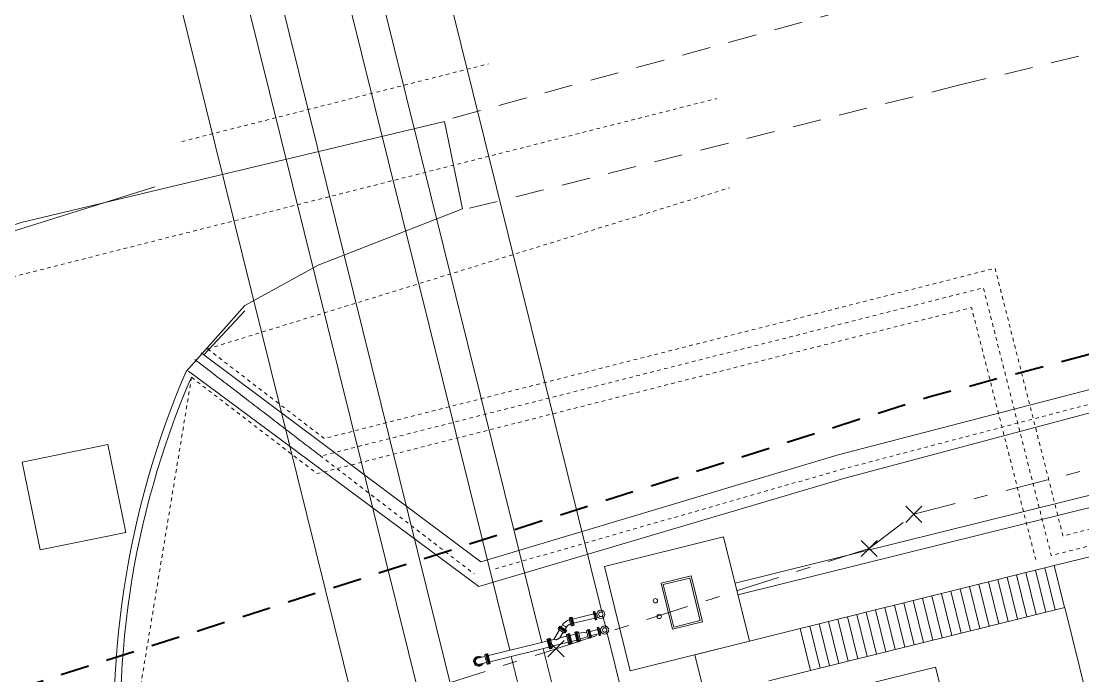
# Model space of a CAD drawing. Header units: metres. Extents: x -703672 to 3951284, y -4124475 to 4104628.
# Drawn here: x 327604.53 to 327634.12, y 4104406.22 to 4104424.47 of the extents above; entities that cross this region are included whole.
import ezdxf

# ---------------------------------------------------------------- set-up
doc = ezdxf.new("R2010")
doc.units = ezdxf.units.M
doc.header["$MEASUREMENT"] = 0
for name, pattern in [('DGN Style 2', [1.3283826688107345, 0.7970296012864407, -0.5313530675242938]), ('DGN Style 4', [0.014126028800000004, 0.007063014400000002, -0.003531507200000001, 0, -0.003531507200000001]), ('DGN Style 7', [2.6567653376214695, 1.195544401929661, -0.5313530675242938, 0.3985148006432204, -0.5313530675242938])]:
    doc.linetypes.add(name, pattern=pattern)
for name, color, linetype, lineweight in [('C-PROP-BASE', 2, 'CONLMT', 0), ('C-PROP-CONS(Alpha)', 7, 'DGN Style 2', 40), ('V-BLDG-OTLN', 7, 'Continuous', 0), ('V-ROAD-ASPH', 9, 'Continuous', 0), ('V-SITE-FENC', 251, 'FENCE', 0), ('V-SITE-STRC', 253, 'Continuous', 0), ('V-TOPO-BKLN', 7, 'DGN Style 4', 0)]:
    doc.layers.add(name, color=color, linetype=linetype, lineweight=lineweight)
doc.linetypes.add('CONLMT', pattern='A,0.10417,-0.00902625,[2,dgnlstyle-tsaec.shx,S=4.133597883597883e-05,R=0,X=0,Y=0],-0.00902625', length=0.1222225)
doc.linetypes.add('FENCE', pattern='A,0.1,-0.01302,[7,dgnlstyle-tsaec.shx,S=0.0001240079365079365,R=0,X=0,Y=0],-0.01302', length=0.12604)

# ---------------------------------------------------------------- blocks, each defined once
blk = doc.blocks.new('TFVISBL_23')
at = {"layer": 'V-SITE-STRC', "linetype": 'ByBlock'}
blk.add_line((36.05960366525687, 1.200000000186265), (2.328306436538696e-10, 1.200000000186265), dxfattribs=at)
blk = doc.blocks.new('Stair_1')
at = {"color": 0, "lineweight": -2}
for p, q in [((0.2741200000000024, 1.200000000000055), (1.945900190662542e-06, 1.200000000000055)), ((1.35412, 1.200000000000047), (1.624120000000001, 1.200000000000047)), ((1.624120000000001, 1.200000000000044), (1.894120000000002, 1.200000000000047)), ((1.894120000000002, 1.200000000000044), (2.164120000000002, 1.200000000000044)), ((2.164120000000002, 1.200000000000044), (2.434120000000002, 1.200000000000044)), ((2.434120000000002, 1.200000000000036), (2.704120000000001, 1.200000000000036)), ((2.704120000000002, 1.200000000000036), (2.974120000000002, 1.200000000000036)), ((2.974120000000002, 1.200000000000033), (3.244120000000002, 1.200000000000033)), ((3.514120000000001, 1.200000000000029), (3.784120000000002, 1.200000000000029)), ((3.784120000000002, 1.200000000000029), (4.054119999999999, 1.200000000000029)), ((5.944120000000003, 1.200000000000011), (6.214119999999984, 1.200000000000011)), ((6.214120000000003, 1.091393642127514e-14), (6.214120000000003, 1.200000000000011)), ((6.754120000000003, 1.200000000000004), (7.024119999999979, 1.200000000000004)), ((7.024120000000003, 3.637978807091713e-15), (7.024120000000003, 1.200000000000004))]:
    blk.add_line(p, q, dxfattribs=at)
at = {"color": 0, "lineweight": -2, "flags": 128}
for points in [[(0.54412, 5.45696821063757e-14), (0.54412, 5.45696821063757e-14), (0.54412, 1.200000000000055), (0.2741200000000024, 1.200000000000055)], [(0.2741200000000024, 5.45696821063757e-14), (0.2741200000000024, 5.45696821063757e-14), (0.2741200000000024, 1.200000000000055)], [(0.8141200000000012, 5.45696821063757e-14), (0.8141200000000012, 5.45696821063757e-14), (0.8141200000000012, 1.200000000000051), (0.54412, 1.200000000000051)], [(1.084120000000001, 5.093170329928398e-14), (1.084120000000001, 5.093170329928398e-14), (1.084120000000001, 1.200000000000051), (0.8141200000000012, 1.200000000000051)], [(1.35412, 5.093170329928398e-14), (1.35412, 5.093170329928398e-14), (1.35412, 1.200000000000047), (1.084120000000001, 1.200000000000047)], [(1.624120000000001, 4.729372449219227e-14), (1.624120000000001, 4.729372449219227e-14), (1.624120000000001, 1.200000000000047)], [(1.894120000000002, 4.365574568510056e-14), (1.894120000000002, 4.365574568510056e-14), (1.894120000000002, 1.200000000000047)], [(2.164120000000002, 4.365574568510056e-14), (2.164120000000002, 4.365574568510056e-14), (2.164120000000002, 1.200000000000044)], [(2.434120000000002, 4.001776687800885e-14), (2.434120000000002, 4.001776687800885e-14), (2.434120000000002, 1.200000000000044)], [(2.704120000000001, 3.637978807091713e-14), (2.704120000000001, 3.637978807091713e-14), (2.704120000000001, 1.200000000000036)], [(2.974120000000002, 3.637978807091713e-14), (2.974120000000002, 3.637978807091713e-14), (2.974120000000002, 1.200000000000036)], [(3.514120000000001, 3.274180926382542e-14), (3.514120000000001, 3.274180926382542e-14), (3.514120000000001, 1.200000000000033), (3.244120000000002, 1.200000000000033)], [(3.244120000000002, 3.637978807091713e-14), (3.244120000000002, 3.637978807091713e-14), (3.244120000000002, 1.200000000000033)], [(3.784120000000002, 2.91038304567337e-14), (3.784120000000002, 2.91038304567337e-14), (3.784120000000002, 1.200000000000029)], [(4.324120000000002, 2.546585164964199e-14), (4.324120000000002, 2.546585164964199e-14), (4.324120000000002, 1.200000000000029), (4.054120000000002, 1.200000000000025)], [(4.054120000000002, 2.91038304567337e-14), (4.054120000000002, 2.91038304567337e-14), (4.054120000000002, 1.200000000000029)], [(4.594120000000003, 2.546585164964199e-14), (4.594120000000003, 1.200000000000025), (4.324120000000002, 1.200000000000025)], [(4.864120000000002, 2.182787284255028e-14), (4.864120000000002, 1.200000000000025), (4.594120000000003, 1.200000000000025)], [(5.134120000000003, 1.818989403545857e-14), (5.134120000000003, 1.200000000000018), (4.864120000000002, 1.200000000000018)], [(5.404120000000002, 1.818989403545857e-14), (5.404120000000002, 1.200000000000018), (5.134120000000003, 1.200000000000018)], [(5.674120000000003, 1.818989403545857e-14), (5.674120000000003, 1.200000000000015), (5.404120000000002, 1.200000000000015)], [(5.944120000000003, 1.455191522836685e-14), (5.944120000000003, 1.200000000000015), (5.674120000000003, 1.200000000000015)], [(6.484120000000003, 1.091393642127514e-14), (6.484120000000003, 1.200000000000011), (6.214120000000003, 1.200000000000011)], [(6.754120000000003, 7.275957614183426e-15), (6.754120000000003, 1.200000000000011), (6.484120000000003, 1.200000000000004)], [(7.294120000000003, 3.637978807091713e-15), (7.294120000000003, 1.200000000000004), (7.024120000000003, 1.200000000000004)]]:
    blk.add_lwpolyline(points, dxfattribs=at)
blk = doc.blocks.new('TFVISBL_24')
at = {"layer": 'V-SITE-STRC', "linetype": 'ByBlock'}
blk.add_blockref('Stair_1', (0, -4.656612873077393e-10), dxfattribs=at)

msp = doc.modelspace()

# ---------------------------------------------------------------- linework, layer by layer
at = {"layer": 'C-PROP-BASE', "linetype": 'ByBlock'}
for p, q in [((327629.1867621063, 4104410.946396514), (327629.6357749125, 4104410.497383708)), ((327629.4114930162, 4104410.721665605), (327629.6362239257, 4104410.946396514)), ((327629.4114930162, 4104410.721665605), (327629.1869866132, 4104410.497159202)), ((327627.9415781049, 4104409.996124514), (327628.3905909112, 4104409.547111708)), ((327628.1663090149, 4104409.771393605), (327628.3910399243, 4104409.996124514)), ((327628.1663090149, 4104409.771393605), (327627.9418026119, 4104409.546887202)), ((327619.2124063734, 4104407.200413553), (327619.6614191797, 4104406.751400746)), ((327619.4371372834, 4104406.975682643), (327619.6618681928, 4104407.200413552)), ((327619.4371372834, 4104406.975682643), (327619.2126308804, 4104406.75117624))]:
    msp.add_line(p, q, dxfattribs=at)
at = {"layer": 'C-PROP-BASE', "color": 251, "linetype": 'DGN Style 7'}
msp.add_lwpolyline([(327263.0649347309, 4104223.844712024), (327317.2629347312, 4104265.886712024), (327324.1439347306, 4104267.327712024), (327346.295934731, 4104283.187712024), (327359.1729347316, 4104291.346712023), (327404.228934731, 4104316.905712025), (327431.098934731, 4104331.651712024), (327456.9859347312, 4104345.905712024), (327477.924934731, 4104355.735712023), (327513.9689347306, 4104370.973712026), (327551.2589347312, 4104385.915712024), (327568.9209347306, 4104392.436712024), (327579.5709347305, 4104394.402712024), (327583.3059347307, 4104395.516712025), (327593.9229347308, 4104399.284712024), (327608.7339347306, 4104403.544712024), (327619.4377330072, 4104406.975873606), (327628.1663090148, 4104409.771393605), (327629.4114930161, 4104410.721665605), (327667.2257650528, 4104420.453761615), (327720.4737645751, 4104433.986945492)], dxfattribs=at)
at = {"layer": 'C-PROP-CONS(Alpha)', "color": 9, "transparency": 33554661, "flags": 128}
msp.add_lwpolyline([(328051.3527000129, 4102748.37939936), (328033.3155557459, 4102763.759859016), (328008.635876491, 4102785.194791595), (328001.0587122234, 4102791.754994317), (327978.7635198684, 4102811.492673358), (327966.1439298082, 4102822.81362133), (327961.8799502737, 4102829.347595384), (327957.057644274, 4102838.760785415), (327950.9142166439, 4102852.447486374), (327944.9108842695, 4102882.46314165), (327922.9503158275, 4102979.617200589), (327922.1960612735, 4102984.074704956), (327896.895254712, 4103096.805002357), (327873.602682129, 4103197.996084934), (327970.2778919048, 4103222.03458913), (327945.2853782952, 4103305.343080384), (327930.2819876203, 4103330.564998057), (327883.5789010234, 4103409.045375251), (327883.5789010235, 4103409.045375251), (327870.9613363898, 4103413.475533437), (327831.8293273544, 4103476.306306486), (327799.6734495071, 4103521.613691107), (327806.6592676204, 4103526.955593927), (327784.9216440988, 4103571.617824119), (327626.2738909589, 4103555.289453546), (327612.5795421994, 4103537.316554541), (327610.912267143, 4103605.482858766), (327464.3899750119, 4103600.408329677), (327376.9287606052, 4103410.137822579), (327521.4700117525, 4103346.727226583), (327528.8281654069, 4103347.647212733), (327568.3287292437, 4103211.27215154), (327234.5934998402, 4103358.397358307), (327245.9429127203, 4103450.162797557), (327247.4057606828, 4103462.282137395), (327240.1466832621, 4103465.304146356), (327209.4846702361, 4103470.912804143), (327163.5775247305, 4103479.173001934), (327097.1773292364, 4103490.791457197), (327094.8037589096, 4103490.336329404), (327087.5669605479, 4103491.465917642), (327077.449539086, 4103494.95888159), (327074.0302851388, 4103496.139353393), (327072.3445527111, 4103496.70369043), (327040.4265800085, 4103507.290822693), (327024.6254833043, 4103509.746641063), (327005.0554566061, 4103511.621346213), (326997.3663593705, 4103513.401218432), (326987.1858611336, 4103509.176851866), (326924.9401869376, 4103516.679666858), (326868.1898380349, 4103514.452095245, -0.4874798272826256), (326842.7291952347, 4103544.504835935), (326855.8128268328, 4103607.653487044), (326872.3549334486, 4103674.829124694), (326885.7849688843, 4103716.963841686), (326897.1820855098, 4103756.392376348), (326911.8079730987, 4103792.562866542), (326942.7784593481, 4103859.495280759), (326985.0309523789, 4103937.170100313), (327038.3759761521, 4104017.339902852), (327049.9699591843, 4104031.93014326), (327093.2772874826, 4104085.216318096), (327121.0561478767, 4104115.05712215), (327147.4927338528, 4104141.109056442), (327201.0579048989, 4104189.950156559), (327247.8236230445, 4104227.241544621), (327274.2756034104, 4104246.458416275), (327310.9052788371, 4104272.189052842), (327338.7507480193, 4104290.682435896), (327394.3822770293, 4104323.718145463), (327454.7797406209, 4104356.193582261), (327554.8217139727, 4104397.588329164), (327560.1573850386, 4104391.696800068), (327629.8959608893, 4104414.015198105), (327759.0313031515, 4104448.398455133), (327757.2739255879, 4104455.165774307), (328107.0540342975, 4104542.510103815), (328119.3380608568, 4104542.510103815), (328124.6483431717, 4104536.17317302), (328129.4254646109, 4104518.549251009), (328131.921990407, 4104503.029638088), (328135.078302787, 4104500.213224401), (328154.085317786, 4104500.667789092), (328149.8985258908, 4104547.783738694), (328149.7745655841, 4104555.824714896), (328168.0966631506, 4104560.116307975), (328180.1971601305, 4104561.571233069), (328186.8764764442, 4104562.389659171), (328203.8937110046, 4104564.517264253), (328194.5649608789, 4104557.623580912), (328191.4437345657, 4104556.202444898), (328187.3603782359, 4104545.719257489), (328182.8253075863, 4104532.763466077), (328181.3393865761, 4104525.839460123), (328180.4385673145, 4104514.508980992), (328180.3416913476, 4104501.519693172), (328182.9952471908, 4104464.369911368), (328121.0450735461, 4104464.115166628), (328089.3117504606, 4104492.939601823), (327768.6929376793, 4104411.193379837), (327762.394272341, 4104435.44831491), (327630.6153729495, 4104402.081270727), (327568.961239384, 4104381.975780278), (327586.7809209799, 4104362.299684941), (327579.7950375145, 4104360.190021981), (327526.9949811692, 4104339.560635842), (327472.178603134, 4104315.449356015), (327377.0616109308, 4104262.394203749), (327337.8150383515, 4104235.453131521), (327331.8477650884, 4104234.203481648), (327216.3820695355, 4104145.337984444), (327178.5929724798, 4104112.042658567), (327136.6371358891, 4104068.619937841), (327133.1617217513, 4104062.073926368), (327081.9927725713, 4104002.304896605), (327197.9125123062, 4103949.973291562), (327165.5484697489, 4103878.060140899), (327236.1839484199, 4103839.517953459), (327385.373955234, 4103849.829860281), (327376.9496945368, 4103947.711745712), (327522.7087312953, 4103959.659207741), (327570.1209276664, 4103966.104005254), (327619.9429955619, 4103970.187781311), (327675.5802737248, 4103972.189662043), (327840.2462419602, 4103985.686872555), (327861.3262067086, 4103740.757760243), (327930.6420660896, 4103742.354851621), (327992.4427256854, 4103748.227855178), (328033.5029494578, 4103744.724846469), (328070.8848923553, 4103745.586155542), (328069.9830035489, 4103756.769478619), (328241.8330771768, 4103770.442215998), (328288.4642937218, 4103241.598537642), (328052.9743225681, 4103223.495877456), (328046.3409570817, 4103208.988679592), (328077.9633670195, 4102853.33535271), (328045.914018165, 4102815.224954779), (328124.4115326538, 4102748.37939936)], format="xyb", dxfattribs=at)
at = {"layer": 'V-BLDG-OTLN'}
msp.add_3dface([(327606.9446085288, 4104412.669530596, 12.41709477402568), (327607.4453704611, 4104410.218944853, 12.39093324016333), (327605.0581382297, 4104409.72953452, 12.54027305090428), (327604.5573762975, 4104412.180120262, 12.56643458476663)], dxfattribs=at)
at = {"layer": 'V-ROAD-ASPH'}
for p, q in [((327616.3257015167, 4104421.669258523, 11.85615966136394), (327604.5283459782, 4104418.856549178, 12.14299975461229)), ((327616.8264564016, 4104419.238467128, 11.90856763420484), (327616.3257015167, 4104421.669258523, 11.85615966136394)), ((327612.8073219004, 4104417.666482669, 12.10717307583177), (327616.8264564018, 4104419.238467128, 11.90856763419414)), ((327604.5283459781, 4104418.856549179, 12.14299975458792), (327592.0110718015, 4104414.988265888, 12.21133871890109))]:
    msp.add_line(p, q, dxfattribs=at)
at = {"layer": 'V-ROAD-ASPH', "extrusion": (0.2260849567860527, -0.2458534883066812, 0.9425718299432067), "elevation": -935005.661506121, "flags": 128}
msp.add_lwpolyline([(3019400.198914244, 2638661.527653289), (3019402.651056031, 2638661.790322683), (3019404.91303575, 2638661.197783837)], dxfattribs=at)
at = {"layer": 'V-ROAD-ASPH', "extrusion": (0.02866706834430738, 0.03080267350142418, 0.999114305021056), "elevation": 135830.8937543322, "flags": 128}
msp.add_lwpolyline([(2556415.646039103, -3224878.44406565), (2556415.646039104, -3224880.120333792)], dxfattribs=at)
at = {"layer": 'V-ROAD-ASPH', "linetype": 'DGN Style 2'}
for points in [[(327616.5612660834, 4104421.769325028, 11.88182944383136), (327629.853970106, 4104425.417539338, 11.78909784111612), (327646.0242121679, 4104429.519106518, 11.61845025486815), (327659.8308931193, 4104432.829280473, 11.64519101239303), (327677.7853971832, 4104437.455696878, 11.56352897811368), (327691.3097674022, 4104440.752620742, 11.62556891891193), (327706.2626735569, 4104444.602409758, 11.62120043866013)], [(327617.0288036754, 4104419.253072232, 11.93417753662902), (327630.6593544895, 4104422.683534333, 11.79941237723389), (327646.01249089, 4104426.387437562, 11.63593335089821), (327663.9288198232, 4104430.947480863, 11.65549269982344), (327677.9885326161, 4104434.692011489, 11.60400174064332), (327691.6820477279, 4104438.123173871, 11.67057103217319), (327706.9640627087, 4104441.853631819, 11.62432678398863)]]:
    msp.add_polyline3d(points, dxfattribs=at)
at = {"layer": 'V-ROAD-ASPH', "extrusion": (-0.05621223941788681, -0.0236133450586131, -0.998139566430852)}
msp.add_arc((-3657197.964806234, -1888142.04531193, -115346.7979753851), 24.66523883768832, 106.6525590586209, 136.151938441668, dxfattribs=at)
at = {"layer": 'V-ROAD-ASPH', "extrusion": (-0.002393148696731643, -0.03082600662387291, -0.9995219007880419)}
msp.add_arc((8962.816485357005, -4115481.989613189, -127319.1420011125), 24.20004707710517, 169.1208194447222, 198.844325686249, dxfattribs=at)
at = {"layer": 'V-SITE-FENC', "elevation": 11.95363159314729, "flags": 128}
msp.add_lwpolyline([(327575.2334672408, 4104409.496025514), (327608.2527848133, 4104419.851212618)], dxfattribs=at)
at = {"layer": 'V-SITE-STRC'}
for p, q in [((327620.7148149417, 4104408.002893521, 7.895421217217475), (327614.9999102638, 4104431.046735282, 7.875616506301675)), ((327619.041730054, 4104407.151801435, 7.883298955503896), (327613.2249258781, 4104430.606525973, 7.863141117071187)), ((327618.1476379629, 4104406.930059957, 7.877014873833339), (327612.330833787, 4104430.384784496, 7.856857035400623)), ((327619.6151592428, 4104389.588372675, 7.872590571646853), (327609.6617573102, 4104429.722833709, 7.83809756449957)), ((327620.2471510934, 4104390.866964058, 7.877966358291367), (327610.5558494013, 4104429.944575187, 7.844381646170135)), ((327619.1706053296, 4104383.783554329, 7.864725721416832), (327607.8867729245, 4104429.282624402, 7.825622175269082)), ((327636.5157662395, 4104411.799742321, 8.006375938483181), (327624.4291447031, 4104408.802170428, 7.921425721816611)), ((327636.5964712772, 4104411.474320599, 8.006655617678291), (327624.5098497409, 4104408.476748706, 7.921705401011984)), ((327624.1084331659, 4104410.095354886, 7.920314312328124), (327620.7851903089, 4104409.27116598, 7.896957065649872)), ((327624.8305612779, 4104407.183564247, 7.922816810499121), (327624.1084331659, 4104410.095354886, 7.920314312328124)), ((327620.7851903089, 4104409.27116598, 7.896957065649872), (327621.507318421, 4104406.35937534, 7.899459563820862)), ((327622.3665707888, 4104408.797912626, 7.907351295374255), (327623.2032049427, 4104409.005404108, 7.913231536798513)), ((327623.2032049427, 4104409.005404108, 7.913231536798513), (327623.520941312, 4104407.724216226, 7.914332635993752)), ((327622.6843071582, 4104407.516724744, 7.908452394569494), (327622.3665707888, 4104408.797912626, 7.907351295374255)), ((327622.4271349206, 4104408.76141825, 7.907734084966215), (327623.166711748, 4104408.944838795, 7.912932163812251)), ((327622.7208003529, 4104407.577290057, 7.908751767555756), (327622.4271349206, 4104408.76141825, 7.907734084966215)), ((327623.166711748, 4104408.944838795, 7.912932163812251), (327623.4603771803, 4104407.760710602, 7.913949846401792)), ((327633.6197943728, 4104408.127005812, 7.983562319656997), (327625.3704924926, 4104406.081117688, 7.925582512812845)), ((327633.6197943728, 4104408.127005812, 7.983562319656997), (327638.5639648469, 4104388.190945901, 8.000696090467727)), ((327619.8028602258, 4104407.809381494, 7.88903877572632), (327619.8474681013, 4104407.629512032, 7.88919336204534)), ((327619.8589156437, 4104407.847150221, 7.889452625673613), (327619.8342630828, 4104407.841036203, 7.889279356378744)), ((327619.8342630828, 4104407.841036203, 7.889279356378744), (327619.8900229271, 4104407.616199378, 7.889472589277517)), ((327619.914675488, 4104407.622313396, 7.889645858572386), (327619.8589156437, 4104407.847150221, 7.889452625673613)), ((327619.8866497747, 4104407.854028492, 7.88964755363034), (327619.868160354, 4104407.849442978, 7.889517601659186)), ((327619.9239201983, 4104407.624606153, 7.88971083455796), (327619.868160354, 4104407.849442978, 7.889517601659186)), ((327619.8813666329, 4104407.796192151, 7.889563367345737), (327619.8721219226, 4104407.793899395, 7.889498391360164)), ((327619.942409619, 4104407.629191666, 7.889840786529106), (327619.8866497747, 4104407.854028492, 7.88964755363034)), ((327620.4895326932, 4104407.94702185, 7.893837832168998), (327619.8998560536, 4104407.800777665, 7.889693319316891)), ((327620.5188799797, 4104407.828686679, 7.893939533694663), (327619.9292033401, 4104407.682442493, 7.889795020842556)), ((327620.4998666626, 4104408.004540665, 7.893956210888689), (327620.4766932554, 4104407.998793488, 7.893793337751518)), ((327620.5317194175, 4104407.776915041, 7.893984028112143), (327620.4766932554, 4104407.998793488, 7.893793337751518)), ((327620.4998666626, 4104408.004540665, 7.893956210888689), (327620.5230400699, 4104408.010287842, 7.894119084025867)), ((327620.4998666626, 4104408.004540665, 7.893956210888696), (327620.5548928248, 4104407.782662218, 7.894146901249322)), ((327620.5230400699, 4104408.010287842, 7.894119084025874), (327620.578066232, 4104407.788409395, 7.8943097743865)), ((327620.5548928248, 4104407.782662218, 7.894146901249322), (327620.5317194175, 4104407.776915041, 7.893984028112143)), ((327620.5548928248, 4104407.782662218, 7.894146901249322), (327620.578066232, 4104407.788409395, 7.8943097743865)), ((327620.8231341586, 4104407.566124925, 7.895796591943125), (327620.7441622282, 4104407.884558349, 7.895522918743147)), ((327619.3783995744, 4104407.235297976, 7.885665220437545), (327619.5359791282, 4104407.496822216, 7.886957928900252)), ((327619.5217595974, 4104407.579527189, 7.886929769312495), (327619.5086508681, 4104407.557771509, 7.886822231468805)), ((327619.7070588082, 4104407.438216029, 7.888076249189432), (327619.5086508681, 4104407.557771509, 7.886822231468805)), ((327619.508828568, 4104407.513182439, 7.886786326475324), (327619.6675549201, 4104407.417538056, 7.887789540651831)), ((327619.7201675376, 4104407.45997171, 7.888183787033128), (327619.5217595974, 4104407.579527189, 7.886929769312495)), ((327619.536506918, 4104407.60400233, 7.887050749386653), (327619.526675371, 4104407.587685569, 7.886970096003886)), ((327619.7250833111, 4104407.46813009, 7.888224113724512), (327619.526675371, 4104407.587685569, 7.886970096003886)), ((327619.7349148581, 4104407.484446851, 7.888304767107279), (327619.536506918, 4104407.60400233, 7.887050749386653)), ((327619.5736667252, 4104407.559369798, 7.887267100200866), (327619.5687509517, 4104407.551211418, 7.887226773509489)), ((327619.6219063865, 4104407.639429936, 7.887662835668259), (327619.5834982722, 4104407.575686559, 7.887347753583633)), ((327619.684247279, 4104407.60186493, 7.88805685510053), (327619.6219063865, 4104407.639429936, 7.887662835668259)), ((327619.6780919569, 4104407.496445861, 7.887927109527524), (327619.6731761834, 4104407.488287481, 7.887886782836134)), ((327619.7263316181, 4104407.576506, 7.888322844994903), (327619.684247279, 4104407.60186493, 7.88805685510053)), ((327619.7263316181, 4104407.576506, 7.888322844994903), (327619.6879235039, 4104407.512762622, 7.888007762910277)), ((327619.7349148581, 4104407.484446851, 7.888304767107279), (327619.7250833111, 4104407.46813009, 7.888224113724512)), ((327619.914675488, 4104407.622313396, 7.889645858572386), (327619.8900229271, 4104407.616199378, 7.889472589277517)), ((327619.9107139194, 4104407.67785698, 7.889665068871409), (327619.9014692091, 4104407.675564223, 7.889600092885836)), ((327619.942409619, 4104407.629191666, 7.889840786529106), (327619.9239201983, 4104407.624606153, 7.88971083455796)), ((327620.3451333844, 4104407.504103266, 7.892484041327315), (327620.3204808235, 4104407.497989248, 7.892310772032445)), ((327620.3762406678, 4104407.273152422, 7.892504004931219), (327620.3204808235, 4104407.497989248, 7.892310772032445)), ((327620.4008932287, 4104407.27926644, 7.892677274226088), (327620.3451333844, 4104407.504103266, 7.892484041327315)), ((327620.3728675154, 4104407.510981536, 7.892678969284042), (327620.3543780947, 4104407.506396022, 7.892549017312888)), ((327620.410137939, 4104407.281559197, 7.892742250211661), (327620.3543780947, 4104407.506396022, 7.892549017312888)), ((327620.4286273597, 4104407.28614471, 7.892872202182815), (327620.3728675154, 4104407.510981536, 7.892678969284042)), ((327620.6025358966, 4104407.511414918, 7.894246128060672), (327620.3860737943, 4104407.45773071, 7.892724734970592)), ((327620.6078190384, 4104407.569251258, 7.894330314345268), (327620.5893296177, 4104407.564665745, 7.894200362374121)), ((327620.645089462, 4104407.339828919, 7.894393595272888), (327620.5893296177, 4104407.564665745, 7.894200362374121)), ((327620.6635788827, 4104407.344414433, 7.894523547244034), (327620.6078190384, 4104407.569251258, 7.894330314345268)), ((327620.6081858795, 4104407.567772069, 7.894331585614339), (327620.6313592867, 4104407.573519246, 7.894494458751517)), ((327620.6313592867, 4104407.573519246, 7.894494458751517), (327620.6863854488, 4104407.351640799, 7.894685149112149)), ((327623.520941312, 4104407.724216226, 7.914332635993752), (327622.6843071582, 4104407.516724744, 7.908452394569494)), ((327623.4603771803, 4104407.760710602, 7.913949846401792), (327622.7208003529, 4104407.577290057, 7.908751767555756)), ((327623.306656862, 4104406.805624636, 7.912106124313958), (327626.2463291649, 4104407.534685195, 7.932767464483085)), ((327626.2463291649, 4104407.534685195, 7.932767464483085), (327626.5351804097, 4104406.369968941, 7.933768463751484)), ((327619.3440921959, 4104407.226789492, 7.885424092738901), (327617.55153904, 4104406.782222998, 7.872825222283431)), ((327619.1836644817, 4104407.242219836, 7.884342499324347), (327619.2053587353, 4104407.247600172, 7.884494976303834)), ((327619.1836644817, 4104407.242219836, 7.884342499324347), (327619.2516523621, 4104406.968076689, 7.884578107858815)), ((327619.2053587353, 4104407.247600172, 7.884494976303834), (327619.2733466157, 4104406.973457025, 7.884730584838302)), ((327619.2162058621, 4104407.25029034, 7.884571214793574), (327619.2423375767, 4104407.256771199, 7.884754880246135)), ((327619.2162058621, 4104407.25029034, 7.884571214793574), (327619.2841937424, 4104406.976147193, 7.884806823328042)), ((327619.310325457, 4104406.982628051, 7.884990488780602), (327619.2423375767, 4104407.256771199, 7.884754880246135)), ((327619.3390263567, 4104407.018846553, 7.885216435711769), (327619.2846360524, 4104407.238161071, 7.885027948884193)), ((327619.2907378424, 4104407.213557216, 7.885049094326405), (327619.3784967619, 4104407.23532208, 7.885665903515395)), ((327619.3766335764, 4104407.234859996, 7.885652808208128), (327619.3657864495, 4104407.232169827, 7.885576569718388)), ((327619.4235161271, 4104407.223132697, 7.885962878883888), (327619.4226191454, 4104407.223106439, 7.885956737814809)), ((327619.4244223005, 4104407.223169075, 7.885969091082494), (327619.4235161271, 4104407.223132697, 7.885962878883888)), ((327619.431882065, 4104407.22382954, 7.886020531396611), (327619.4244223005, 4104407.223169075, 7.885969091082494)), ((327619.4398784515, 4104407.225197067, 7.886076221126224), (327619.431882065, 4104407.22382954, 7.886020531396611)), ((327619.4483544447, 4104407.227299176, 7.886135794221573), (327619.4398784515, 4104407.225197067, 7.886076221126224)), ((327619.4572230694, 4104407.230114298, 7.886198639382087), (327619.4483544447, 4104407.227299176, 7.886135794221573)), ((327619.4663682831, 4104407.23357199, 7.886263906329141), (327619.4572230694, 4104407.230114298, 7.886198639382087)), ((327619.4756503647, 4104407.237560631, 7.886330548965667), (327619.4663682831, 4104407.23357199, 7.886263906329141)), ((327619.4849142283, 4104407.24193998, 7.886397392555992), (327619.4756503647, 4104407.237560631, 7.886330548965667)), ((327619.4939984577, 4104407.246554973, 7.886463206837824), (327619.4849142283, 4104407.24193998, 7.886397392555992)), ((327619.5027432794, 4104407.251247791, 7.886526770465224), (327619.4939984577, 4104407.246554973, 7.886463206837824)), ((327619.5109966182, 4104407.255866818, 7.886586919768803), (327619.5027432794, 4104407.251247791, 7.886526770465224)), ((327619.5186181886, 4104407.260272387, 7.886642581459199), (327619.5109966182, 4104407.255866818, 7.886586919768803)), ((327619.5254820072, 4104407.264340003, 7.886692792442943), (327619.5186181886, 4104407.260272387, 7.886642581459199)), ((327619.5314778153, 4104407.267961828, 7.886736710767821), (327619.5254820072, 4104407.264340003, 7.886692792442943)), ((327619.5365118275, 4104407.271047155, 7.886773621124938), (327619.5314778153, 4104407.267961828, 7.886736710767821)), ((327619.5405071014, 4104407.273522361, 7.886802937323644), (327619.5365118275, 4104407.271047155, 7.886773621124938)), ((327619.5434037092, 4104407.275330628, 7.886824203240515), (327619.5405071014, 4104407.273522361, 7.886802937323644)), ((327619.5451588148, 4104407.276431636, 7.886837093085305), (327619.5434037092, 4104407.275330628, 7.886824203240515)), ((327619.5457467071, 4104407.276801308, 7.886841411413926), (327619.5451588148, 4104407.276431636, 7.886837093085305)), ((327619.545538079, 4104407.276455062, 7.88683969992703), (327619.6404043598, 4104407.433898279, 7.887617938226896)), ((327619.5457467071, 4104407.276801308, 7.886841411413926), (327619.7344839388, 4104407.323609543, 7.888167941634023)), ((327619.7201675376, 4104407.45997171, 7.888183787033128), (327619.7070588082, 4104407.438216029, 7.888076249189432)), ((327619.7283821489, 4104407.348213397, 7.888146796191812), (327619.7827724532, 4104407.12889888, 7.888335283019387)), ((327619.7832147632, 4104407.390912757, 7.888556408575539), (327619.7570830486, 4104407.384431899, 7.888372743122979)), ((327619.8250709289, 4104407.110288751, 7.888608351657446), (327619.7570830486, 4104407.384431899, 7.888372743122979)), ((327619.8512026435, 4104407.11676961, 7.888792017110006), (327619.7832147632, 4104407.390912757, 7.888556408575539)), ((327619.8157561435, 4104407.398983262, 7.888785124044759), (327619.7940618899, 4104407.393602925, 7.888632647065279)), ((327619.8620497703, 4104407.119459778, 7.888868255599746), (327619.7940618899, 4104407.393602925, 7.888632647065279)), ((327619.806962468, 4104407.341584757, 7.888677353360933), (327619.7961153412, 4104407.338894589, 7.8886011148712)), ((327619.8837440239, 4104407.124840114, 7.889020732579226), (327619.8157561435, 4104407.398983262, 7.888785124044759)), ((327619.9742427112, 4104407.383071499, 7.889853074207743), (327619.8286567215, 4104407.346965093, 7.88882983034042)), ((327620.0164294355, 4104407.21296469, 7.889999270150895), (327619.8708434459, 4104407.176858284, 7.888976026283572)), ((327619.9613421332, 4104407.435089669, 7.889808367912096), (327619.9830363868, 4104407.440470004, 7.889960844891576)), ((327619.9613421332, 4104407.435089669, 7.889808367912096), (327620.0293300135, 4104407.160946521, 7.890043976446563)), ((327619.9830363868, 4104407.440470004, 7.889960844891576), (327620.0510242672, 4104407.166326857, 7.890196453426043)), ((327619.9938835136, 4104407.443160173, 7.890037083381316), (327620.0200152281, 4104407.449641031, 7.890220748833876)), ((327619.9938835136, 4104407.443160173, 7.890037083381316), (327620.0618713939, 4104407.169017025, 7.890272691915783)), ((327620.0067840916, 4104407.391142003, 7.890081789676977), (327619.9959369648, 4104407.388451835, 7.89000555118723)), ((327620.0880031085, 4104407.175497884, 7.890456357368343), (327620.0200152281, 4104407.449641031, 7.890220748833876)), ((327620.0489708159, 4104407.221035194, 7.890227985620129), (327620.0381236891, 4104407.218345026, 7.890151747130382)), ((327620.1167040082, 4104407.211716385, 7.89068230429951), (327620.0623137039, 4104407.431030903, 7.890493817471935)), ((327620.0684154939, 4104407.406427049, 7.890514962914146), (327620.296708261, 4104407.435567393, 7.892096633776696)), ((327620.1106022182, 4104407.236320239, 7.890661158857299), (327620.3260555475, 4104407.317232221, 7.892198335302368)), ((327620.2890779665, 4104407.466334538, 7.892070191380029), (327620.333685842, 4104407.286465077, 7.892224777699042)), ((327620.3675843736, 4104407.453145195, 7.892594782999439), (327620.3583396633, 4104407.450852439, 7.892529807013865)), ((327620.4008932287, 4104407.27926644, 7.892677274226088), (327620.3762406678, 4104407.273152422, 7.892504004931219)), ((327620.3969316601, 4104407.334810024, 7.892696484525104), (327620.3876869497, 4104407.332517267, 7.89263150853953)), ((327620.4286273597, 4104407.28614471, 7.892872202182815), (327620.410137939, 4104407.281559197, 7.892742250211661)), ((327620.6318831831, 4104407.393079747, 7.894347829586337), (327620.4154210808, 4104407.339395538, 7.892826436496257)), ((327620.6635788827, 4104407.344414433, 7.894523547244042), (327620.645089462, 4104407.339828919, 7.894393595272888)), ((327620.6632120416, 4104407.345893622, 7.894522275974971), (327620.6863854488, 4104407.351640799, 7.894685149112149)), ((327621.7682458034, 4104403.75521216, 7.89907182818277), (327620.8524814451, 4104407.447789753, 7.895898293468797)), ((327621.507318421, 4104406.35937534, 7.899459563820862), (327624.8305612779, 4104407.183564247, 7.922816810499121)), ((327619.3862789202, 4104407.056682683, 7.885570288682054), (327617.5937257643, 4104406.612116189, 7.872971418226577)), ((327621.3236968572, 4104397.950373786, 7.891206995165902), (327619.0839167783, 4104406.981694626, 7.883445151447049)), ((327619.2516523621, 4104406.968076689, 7.884578107858815), (327619.2733466157, 4104406.973457025, 7.884730584838302)), ((327619.2841937424, 4104406.976147193, 7.884806823328042), (327619.310325457, 4104406.982628051, 7.884990488780602)), ((327619.3329245668, 4104407.043450407, 7.88519529026955), (327619.7766706632, 4104407.153502734, 7.888314137577176)), ((327619.4188203006, 4104407.064753187, 7.885799004151281), (327619.4079731738, 4104407.062063019, 7.885722765661534)), ((327619.8512026435, 4104407.11676961, 7.888792017110006), (327619.8250709289, 4104407.110288751, 7.888608351657446)), ((327619.8491491923, 4104407.171477947, 7.888823549304092), (327619.8383020654, 4104407.16878778, 7.888747310814345)), ((327619.8837440239, 4104407.124840114, 7.889020732579226), (327619.8620497703, 4104407.119459778, 7.888868255599746)), ((327620.0293300135, 4104407.160946521, 7.890043976446563), (327620.0510242672, 4104407.166326857, 7.890196453426043)), ((327620.0618713939, 4104407.169017025, 7.890272691915783), (327620.0880031085, 4104407.175497884, 7.890456357368343)), ((327617.4784596195, 4104406.673814044, 7.872236431548608), (327617.4512644673, 4104406.783471303, 7.872142188134823)), ((327617.4784596195, 4104406.673814044, 7.872236431548608), (327617.5056547716, 4104406.564156785, 7.872330674962399)), ((327617.5060970816, 4104406.826170664, 7.872551800518544), (327617.479965367, 4104406.819689804, 7.872368135065983)), ((327617.5139593072, 4104406.682618231, 7.872485939333217), (327617.479965367, 4104406.819689804, 7.872368135065983)), ((327617.5060970816, 4104406.826170664, 7.872551800518544), (327617.5740849619, 4104406.552027516, 7.872787409053011)), ((327617.5139593072, 4104406.682618231, 7.872485939333217), (327617.5479532473, 4104406.545546656, 7.87260374360045)), ((327617.538638462, 4104406.834241168, 7.87278051598777), (327617.5169442084, 4104406.828860832, 7.872628039008291)), ((327617.5169442084, 4104406.828860832, 7.872628039008291), (327617.5849320887, 4104406.554717684, 7.872863647542758)), ((327617.5298447864, 4104406.776842663, 7.872672745303944), (327617.5189976596, 4104406.774152495, 7.872596506814205)), ((327617.538638462, 4104406.834241168, 7.87278051598777), (327617.6066263423, 4104406.56009802, 7.873016124522238)), ((327617.5720315107, 4104406.606735853, 7.872818941247097), (327617.5611843839, 4104406.604045685, 7.87274270275735)), ((327620.6917025231, 4104396.671792417, 7.885831199914811), (327618.1898246872, 4104406.759953148, 7.877161069776484)), ((327628.5396785809, 4104385.704848469, 7.93024089439308), (327623.306656862, 4104406.805624636, 7.912106124313958)), ((327617.5740849619, 4104406.552027516, 7.872787409053011), (327617.5479532473, 4104406.545546656, 7.87260374360045)), ((327617.6066263423, 4104406.56009802, 7.873016124522238), (327617.5849320887, 4104406.554717684, 7.872863647542758))]:
    msp.add_line(p, q, dxfattribs=at)
at = {"layer": 'V-SITE-STRC', "extrusion": (0.3118614874996694, -0.2332084026700915, 0.9210625676568113), "elevation": -855003.8977811185, "flags": 128}
msp.add_lwpolyline([(3483203.414463714, 2022329.014241797), (3483203.414463714, 2022318.446985597)], dxfattribs=at)
at = {"layer": 'V-SITE-STRC', "extrusion": (0.3291884549151951, -0.2440068001113858, 0.9121927661683954), "elevation": -893648.6262761478, "flags": 128}
msp.add_lwpolyline([(3492434.892215179, 1989431.719576474), (3492434.892215179, 1989420.669942817)], dxfattribs=at)
at = {"layer": 'V-SITE-STRC', "extrusion": (-0.006621041626361861, -0.001642067560700043, 0.9999767324402644), "flags": 128}
for points, elevation in [([(327613.4069030837, 4104398.875981098), (327613.4501306071, 4104398.886701597)], -8901.010390367233), ([(327613.5152224115, 4104398.439212529), (327613.5584499352, 4104398.449933026)], -8901.010014983742)]:
    msp.add_lwpolyline(points, dxfattribs=dict(at, elevation=elevation))
at = {"layer": 'V-SITE-STRC', "extrusion": (-0.006621041680934615, -0.001642067457374264, 0.9999767324400728), "flags": 128}
for points, elevation in [([(327613.4362502818, 4104398.757646818), (327613.4794778054, 4104398.768367317)], -8901.009882451357), ([(327613.5445696096, 4104398.320878253), (327613.5877971335, 4104398.33159875)], -8901.009507067905)]:
    msp.add_lwpolyline(points, dxfattribs=dict(at, elevation=elevation))
at = {"layer": 'V-SITE-STRC', "extrusion": (-0.006621041660535333, -0.001642067493669093, 0.9999767324401483), "elevation": -8901.00977330506, "flags": 128}
msp.add_lwpolyline([(327610.3283115738, 4104397.676331884), (327610.1310862317, 4104397.627419674)], dxfattribs=at)
at = {"layer": 'V-SITE-STRC', "extrusion": (-0.006621041661950574, -0.0016420674944171, 0.9999767324401377), "elevation": -8901.009630639499, "flags": 128}
msp.add_lwpolyline([(327610.370498338, 4104397.506225077), (327610.1732729962, 4104397.457312865)], dxfattribs=at)
at = {"layer": 'V-SITE-STRC', "extrusion": (-0.006821840290787205, -0.0008324099760901721, 0.9999763845154939), "elevation": -5643.631125210963, "flags": 128}
msp.add_lwpolyline([(327622.7511950262, 4104401.972346852), (327622.4503082008, 4104403.185593371), (327620.3732301586, 4104402.670475127), (327620.674116984, 4104401.457228607)], dxfattribs=at)
at = {"layer": 'V-SITE-STRC'}
for points in [[(327617.3376130515, 4104409.393907665, 7.86660989214009), (327627.3028693506, 4104412.375796724, 7.859984573346907), (327648.8895486605, 4104417.981889491, 8.00126675883385), (327661.4346194948, 4104421.321390216, 7.975534441824593), (327679.9180191937, 4104426.047755534, 8.009861328311814), (327701.050059058, 4104431.523541627, 8.004807079622609), (327720.4278443499, 4104436.702680948, 7.991560335504232), (327736.5376992558, 4104440.726835378, 8.020439673824086), (327750.6351875463, 4104444.346253778, 7.985583081915934), (327767.509509075, 4104448.744546835, 8.006204371419315), (327790.7106319132, 4104454.705351833, 7.976243972879409), (327810.1647362835, 4104459.439625129, 8.01765415013142), (327821.6425056648, 4104462.387620372, 7.969087027707907), (327844.148632499, 4104468.027325487, 8.054187089463824), (327863.1761483732, 4104472.829203974, 8.074981743067653), (327893.5611577071, 4104480.566453733, 8.124016636988578)], [(327617.2898863761, 4104408.709778862, 7.871017356053926), (327627.494268625, 4104411.726737715, 7.920779914324186), (327649.2456549492, 4104417.531975843, 7.951092657329163), (327661.4922636888, 4104420.647481938, 7.98087259439086), (327679.9374787013, 4104425.499001464, 8.009837640718594), (327700.8376224583, 4104431.007234533, 8.022256409329103), (327720.6065234452, 4104436.197020969, 7.993470716505811), (327736.6787958599, 4104440.302060987, 8.022979780138662), (327750.6075138706, 4104443.856370011, 7.983307004272056), (327767.6706335961, 4104448.2055982, 8.002389128523596), (327791.005618587, 4104454.120375771, 7.967827325234808), (327809.8849423053, 4104458.861555668, 8.025669001790106), (327821.6589603919, 4104461.776546412, 7.910605489593273), (327844.3661768198, 4104467.526081589, 8.028332386917498)]]:
    msp.add_polyline3d(points, dxfattribs=at)
at = {"layer": 'V-SITE-STRC', "extrusion": (-0.00682184029089468, -0.0008324099762474647, 0.9999763845154931)}
for centre in [(327614.6394119516, 4104405.034808837, -5643.631125891772), (327614.7477312089, 4104404.598040089, -5643.631125891774)]:
    msp.add_circle(centre, 0.06096000000000006, dxfattribs=at)
at = {"layer": 'V-SITE-STRC', "extrusion": (0.006821840290894677, 0.000832409976247462, -0.9999763845154931)}
for centre in [(-327613.118062387, 4104404.657512025, 5643.631125891762), (-327613.226381644, 4104404.220743278, 5643.631125891762)]:
    msp.add_circle(centre, 0.1143000000000002, dxfattribs=at)
at = {"layer": 'V-SITE-STRC', "extrusion": (-0.006821840290894673, -0.0008324099762474627, 0.9999763845154931)}
for centre in [(327613.118062387, 4104404.657512025, -5643.631125891763), (327613.226381644, 4104404.220743278, -5643.631125891765)]:
    msp.add_circle(centre, 0.06096000000000007, dxfattribs=at)
at = {"layer": 'V-SITE-STRC', "extrusion": (-0.006821840290894677, -0.0008324099762474617, 0.999976384515493)}
msp.add_arc((327612.3146260799, 4104404.205544092, -5643.631125891754), 0.3062440979371082, 103.9284170480825, 148.9284170396063, dxfattribs=at)
at = {"layer": 'V-SITE-STRC', "extrusion": (-0.006821840290894678, -0.0008324099762474626, 0.999976384515493)}
msp.add_arc((327612.3146260799, 4104404.205544092, -5643.631125891759), 0.1843240979371081, 103.9284170480825, 148.9284170396063, dxfattribs=at)
at = {"layer": 'V-SITE-STRC', "extrusion": (-0.006821840290894679, -0.0008324099762474625, 0.9999763845154931)}
msp.add_arc((327609.711593434, 4104403.349070912, -5643.631125891763), 0.1412240000000015, 52.28133616640499, 193.9284170596948, dxfattribs=at)
at = {"layer": 'V-SITE-STRC', "extrusion": (-0.006821840290894675, -0.0008324099762474609, 0.999976384515493)}
msp.add_arc((327609.7115934342, 4104403.349070912, -5643.631125891745), 0.1412239999999989, 193.9284170596948, 335.5754978989157, dxfattribs=at)
at = {"layer": 'V-SITE-STRC', "extrusion": (-0.006821840290894678, -0.000832409976247462, 0.9999763845154931)}
msp.add_arc((327609.711593434, 4104403.349070912, -5643.63112589176), 0.1129792000000016, 64.79055682952178, 193.9284170596948, dxfattribs=at)
at = {"layer": 'V-SITE-STRC', "extrusion": (-0.006821840290894677, -0.000832409976247462, 0.999976384515493)}
msp.add_arc((327609.7115934342, 4104403.349070912, -5643.631125891752), 0.1129791999999993, 193.9284170596948, 323.0662772680805, dxfattribs=at)
at = {"layer": 'V-SITE-STRC', "extrusion": (-0.006821840290894676, -0.000832409976247462, 0.9999763845154931)}
msp.add_arc((327609.711593434, 4104403.349070912, -5643.63112589176), 0.08763000000000004, 103.9284073446634, 283.9284170480825, dxfattribs=at)
at = {"layer": 'V-SITE-STRC', "extrusion": (-0.006821840290894674, -0.0008324099762474599, 0.999976384515493)}
msp.add_ellipse((327619.8398390672, 4104407.818552521, 7.88929867966862), major_axis=(0.03697884136945502, 0.00917102725508224, 0.0002599039423018416), ratio=0.6079999999999995, start_param=1.570796326794897, end_param=3.141592653589793, dxfattribs=at)
at = {"layer": 'V-SITE-STRC', "extrusion": (-0.006821840290894679, -0.0008324099762474601, 0.9999763845154929)}
msp.add_ellipse((327619.5284916621, 4104407.545815961, 7.886947633240865), major_axis=(0.01966309409402635, 0.03263352127455536, 0.0001613067655407283), ratio=0.6079999999999998, start_param=1.570796326794897, end_param=3.141592653589793, dxfattribs=at)
at = {"layer": 'V-SITE-STRC', "extrusion": (0.006821840290894674, 0.0008324099762474599, -0.999976384515493)}
msp.add_ellipse((327619.8844469427, 4104407.63868306, 7.88945326598764), major_axis=(0.03697884136945502, 0.00917102725508224, 0.0002599039423018416), ratio=0.6079999999999995, start_param=1.570796326794897, end_param=3.141592653589793, dxfattribs=at)
at = {"layer": 'V-SITE-STRC', "extrusion": (-0.006821840290894675, -0.0008324099762474571, 0.999976384515493)}
msp.add_ellipse((327620.3260568079, 4104407.475505565, 7.892330095322322), major_axis=(0.03697884136945501, 0.009171027255082238, 0.0002599039423018415), ratio=0.6079999999999997, start_param=1.570796326794897, end_param=3.141592653589793, dxfattribs=at)
at = {"layer": 'V-SITE-STRC', "extrusion": (0.006821840290894672, 0.0008324099762474698, -0.9999763845154928)}
for centre, start_param, end_param in [((327619.2491363647, 4104407.229356884, 7.884778441099584), 1.570796326794897, 3.141592653589793), ((327620.0268140162, 4104407.422226717, 7.890244309687326), 1.570796326794897, 3.141592653589793), ((327617.5411544593, 4104406.572960971, 7.872580182747008), 4.71238898038469, 6.283185307179586)]:
    msp.add_ellipse(centre, major_axis=(-0.03549968771467681, -0.008804186164878951, -0.0002495077846097679), ratio=0.7722222222222217, start_param=start_param, end_param=end_param, dxfattribs=at)
at = {"layer": 'V-SITE-STRC', "extrusion": (0.006821840290894679, 0.0008324099762474601, -0.9999763845154929)}
msp.add_ellipse((327619.6872180142, 4104407.450171577, 7.887950847417372), major_axis=(0.01966309409402635, 0.03263352127455536, 0.0001613067655407283), ratio=0.6079999999999998, start_param=1.570796326794896, end_param=3.141592653589793, dxfattribs=at)
at = {"layer": 'V-SITE-STRC', "extrusion": (-0.00682184029089467, -0.00083240997624746, 0.9999763845154929)}
msp.add_ellipse((327619.7638818366, 4104407.357017584, 7.888396303976421), major_axis=(0.03549968771467683, 0.008804186164878955, 0.0002495077846097679), ratio=0.7722222222222216, start_param=1.570796326794897, end_param=3.141592653589793, dxfattribs=at)
at = {"layer": 'V-SITE-STRC', "extrusion": (-0.006821840290894672, -0.0008324099762474698, 0.9999763845154928)}
for centre, start_param, end_param in [((327620.0812043205, 4104407.202912199, 7.890432796514901), 1.570796326794897, 3.141592653589793), ((327619.303526669, 4104407.010042367, 7.884966927927152), 1.570796326794897, 3.141592653589793), ((327617.486764155, 4104406.792275489, 7.872391695919433), 4.71238898038469, 6.283185307179586)]:
    msp.add_ellipse(centre, major_axis=(-0.03549968771467681, -0.008804186164878951, -0.0002495077846097679), ratio=0.7722222222222217, start_param=start_param, end_param=end_param, dxfattribs=at)
at = {"layer": 'V-SITE-STRC', "extrusion": (0.006821840290894678, 0.0008324099762474621, -0.999976384515493)}
msp.add_ellipse((327620.3706646833, 4104407.295636104, 7.892484681641342), major_axis=(0.03697884136945501, 0.009171027255082242, 0.0002599039423018417), ratio=0.6079999999999998, start_param=1.570796326794897, end_param=3.141592653589793, dxfattribs=at)
at = {"layer": 'V-SITE-STRC', "extrusion": (0.00682184029089467, 0.00083240997624746, -0.9999763845154929)}
msp.add_ellipse((327619.8182721409, 4104407.137703066, 7.888584790803996), major_axis=(0.03549968771467683, 0.008804186164878955, 0.0002495077846097679), ratio=0.7722222222222216, start_param=1.570796326794897, end_param=3.141592653589793, dxfattribs=at)
at = {"layer": 'V-SITE-STRC'}
for points, degree in [([(327619.4226191454, 4104407.223106439, 7.885956737814809), (327619.3951954352, 4104407.22266814, 7.885769288373197), (327619.3778061147, 4104407.2363034, 7.88566200879945), (327619.3783995744, 4104407.235297976, 7.885665220437545)], 3), ([(327619.7070588082, 4104407.438216029, 7.888076249189432), (327619.687395714, 4104407.405582508, 7.88791494242389), (327619.6675549201, 4104407.417538056, 7.887789540651831)], 2), ([(327620.3762406678, 4104407.273152422, 7.892504004931219), (327620.3392618264, 4104407.263981394, 7.892244100988918), (327620.333685842, 4104407.286465077, 7.892224777699042)], 2), ([(327619.8250709289, 4104407.110288751, 7.888608351657446), (327619.7895712412, 4104407.101484565, 7.888358843872837), (327619.7827724532, 4104407.12889888, 7.888335283019387)], 2), ([(327617.1441708935, 4104406.590907958, 7.869886899910199), (327617.1441708935, 4104406.590907958, 7.869886899910199), (327617.1715845412, 4104406.597706746, 7.870079575366091)], 2), ([(327617.1715845412, 4104406.597706746, 7.870079575366091), (327617.1838861691, 4104406.600757641, 7.870166036744237), (327617.196187797, 4104406.603808536, 7.870252498122383)], 2)]:
    msp.add_open_spline(points, degree=degree, dxfattribs=at)
for points, weights in [([(327617.1441708935, 4104406.590907958, 7.869886899910199), (327617.1441708935, 4104406.590907958, 7.869886899910198), (327617.1715845412, 4104406.597706746, 7.870079575366091)], [1, 0.7071067811865476, 1]), ([(327617.5139593072, 4104406.682618231, 7.872485939333217), (327617.4784596195, 4104406.673814045, 7.872236431548608), (327617.4784596195, 4104406.673814044, 7.872236431548608)], [1, 0.7071067811865476, 1]), ([(327617.5139593072, 4104406.682618231, 7.872485939333217), (327617.4784597997, 4104406.673814089, 7.872236432815008), (327617.4784596195, 4104406.673814044, 7.872236431548615)], [1, 0.7071078323770323, 0.9999978976265761])]:
    msp.add_rational_spline(points, weights, degree=2, dxfattribs=at)
for p in [(327620.4998666626, 4104408.004540665, 7.893956210888689), (327619.2846360524, 4104407.238161071, 7.885027948884193), (327619.2846360524, 4104407.238161071, 7.885027948884193), (327619.6675549201, 4104407.417538056, 7.887789540651831), (327620.0623137039, 4104407.431030903, 7.890493817471935), (327620.0623137039, 4104407.431030903, 7.890493817471935), (327619.7827724532, 4104407.12889888, 7.888335283019387)]:
    msp.add_point(p, dxfattribs=at)
at = {"layer": 'V-TOPO-BKLN'}
for p, q in [((327609.0033907311, 4104421.114281525), (327617.553123731, 4104423.280388524)), ((327609.722934731, 4104415.333029524), (327624.2773015851, 4104419.826008817))]:
    msp.add_line(p, q, dxfattribs=at)
at = {"layer": 'V-TOPO-BKLN', "flags": 128}
for points in [[(327609.722934731, 4104415.333029524), (327612.9771356269, 4104412.835641618), (327631.6787839034, 4104417.581713682), (327633.571934731, 4104410.118029525), (327687.6058644804, 4104423.828070098), (327693.3057643627, 4104420.81316241)], [(327609.448934731, 4104414.976029525), (327612.875934731, 4104412.346029525), (327631.352934731, 4104417.035029524), (327633.246934731, 4104409.572029524), (327687.5481703432, 4104423.349514129), (327693.095361336, 4104420.415380352)], [(327603.5062666883, 4104417.142577406), (327623.9220297909, 4104422.314986718)], [(327609.2757483252, 4104414.541607735), (327612.7752231914, 4104411.85604469), (327631.0220754669, 4104416.487059031), (327632.810934731, 4104409.461029524)], [(327609.2757483252, 4104414.541607735), (327607.256527731, 4104402.291470525)]]:
    msp.add_lwpolyline(points, dxfattribs=at)
at = {"layer": 'V-TOPO-BKLN', "extrusion": (0.3391919076049284, -0.2602778845822603, 0.9039935135899558), "elevation": -957155.0048099174, "flags": 128}
msp.add_lwpolyline([(3455659.162654802, 2023814.403410024), (3455659.162654804, 2023803.546161207)], dxfattribs=at)
at = {"layer": 'V-TOPO-BKLN'}
msp.add_polyline3d([(327617.7470654955, 4104409.200312963, 7.347940019883886), (327627.3862553809, 4104411.971559232, 7.406223685106241), (327649.2637409427, 4104417.720482642, 7.477834619748023), (327661.3630117642, 4104420.95752584, 7.503486178011244), (327679.7936558575, 4104425.687968502, 7.488586941075624), (327700.7408823977, 4104431.170746928, 7.517177752968969), (327720.5970618372, 4104436.245087175, 7.47743930949084), (327736.6502819175, 4104440.456239804, 7.506649075826004), (327750.7094032465, 4104444.056775159, 7.46179838893017), (327767.5963749095, 4104448.511057965, 7.695757192306878), (327790.9495451453, 4104454.361648646, 7.482608457577335), (327810.1314381642, 4104459.183717047, 7.516610949626994), (327821.6450351364, 4104461.997943504, 7.417182768118806), (327844.219655359, 4104467.752244947, 7.516140858456673), (327863.2477890072, 4104472.597059063, 7.562283393840488), (327893.4903985173, 4104480.20016202, 7.620313640930341)], dxfattribs=at)

# ---------------------------------------------------------------- block references
at = {"layer": 'V-SITE-STRC', "extrusion": (-0.00682184029089468, -0.0008324099762474574, 0.9999763845154931), "rotation": 13.92841704702609}
for name, p in [('TFVISBL_23', (327626.045399276, 4104404.849901082, -5643.631125891743)), ('TFVISBL_24', (327618.9657467105, 4104403.094137398, -5643.631125891744))]:
    msp.add_blockref(name, p, dxfattribs=at)

doc.saveas('drawing.dxf')
